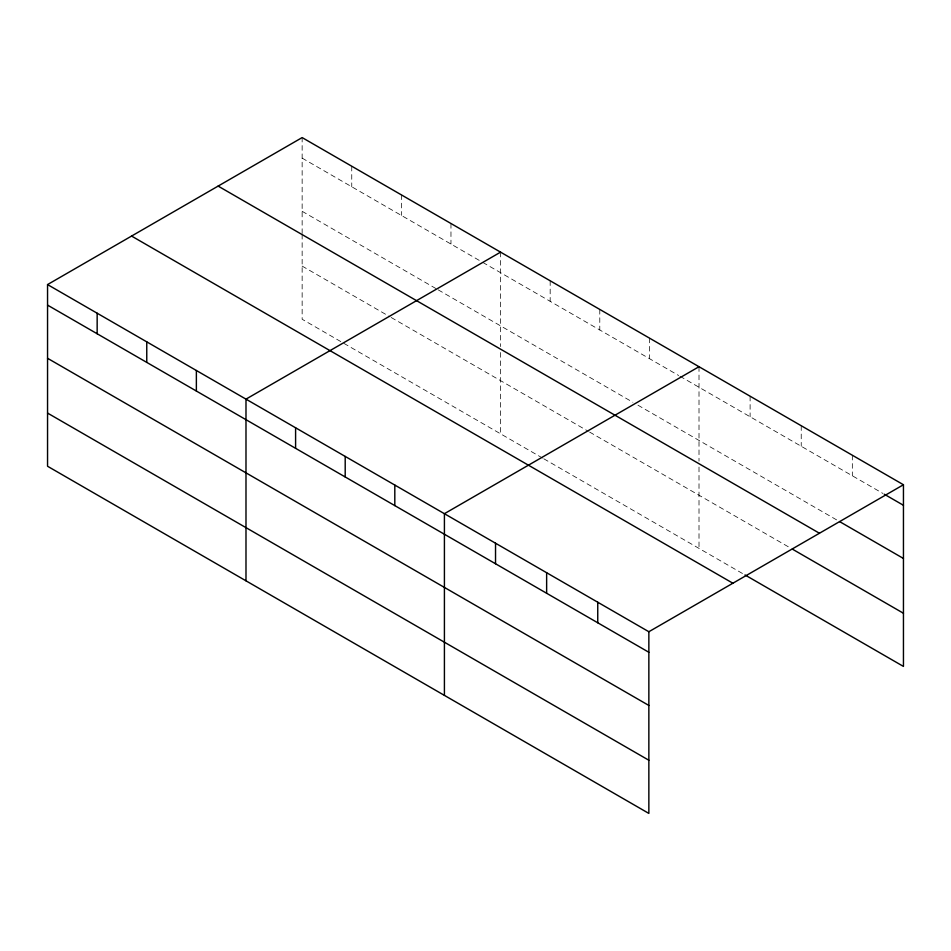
<?xml version="1.0" encoding="UTF-8"?>
<svg xmlns="http://www.w3.org/2000/svg" width="951" height="951" viewBox="0 0 951 951"><rect width="100%" height="100%" fill="white"/><g stroke="black" fill="none" stroke-linecap="round" stroke-linejoin="round"><path stroke-width="0.71" stroke-dasharray="4.75 3.57" d="M302.145 233.518L302.145 137.586M302.145 158.128L481.491 261.68M482.763 262.405L678.657 375.502M679.929 376.239L883.003 493.486M302.145 211.3L436.973 289.152M438.245 289.877L632.855 402.237M637.955 405.185L838.283 520.839M302.145 266.09L389.91 316.766M391.182 317.491L588.336 431.326M589.608 432.063L791.006 548.335M542.545 458.061L302.145 319.263L302.145 234.992M543.817 458.798L743.73 574.214M852.334 455.244L852.334 475.785M801.229 425.727L801.229 446.269M750.113 396.222L750.113 416.764M699.009 366.717L699.009 461.164M699.009 467.084L699.009 548.394M649.402 338.069L649.402 358.61M599.784 309.432L599.784 329.973M550.177 280.795L550.177 301.336M500.571 252.146L500.571 346.592M500.571 352.524L500.571 433.834M450.964 223.509L450.964 244.05M401.358 194.872L401.358 215.413M351.751 166.223L351.751 186.765"/><path stroke-width="1.43" d="M47.55 284.575L648.855 631.737L648.855 813.414L47.55 466.252L47.55 284.575L302.145 137.586L903.45 484.748L903.45 666.425L745.002 574.951M500.571 252.146L245.988 399.135L245.988 580.811M699.009 366.717L444.414 513.695L444.414 695.383M648.855 631.737L903.45 484.748M884.287 494.223L903.45 505.29M839.567 521.576L903.45 558.463M218.124 186.087L819.441 533.249M792.278 549.072L903.45 613.252M131.559 236.062L732.876 583.225M47.55 305.116L648.855 652.279M47.55 358.289L648.855 705.452M47.55 413.079L648.855 760.241M597.751 602.221L597.751 622.774M546.635 572.716L546.635 593.258M495.53 543.211L495.53 563.753M394.808 485.058L394.808 505.599M345.201 456.421L345.201 476.962M295.595 427.772L295.595 448.313M196.37 370.498L196.37 391.039M146.763 341.849L146.763 362.39M97.157 313.212L97.157 333.753"/></g></svg>
